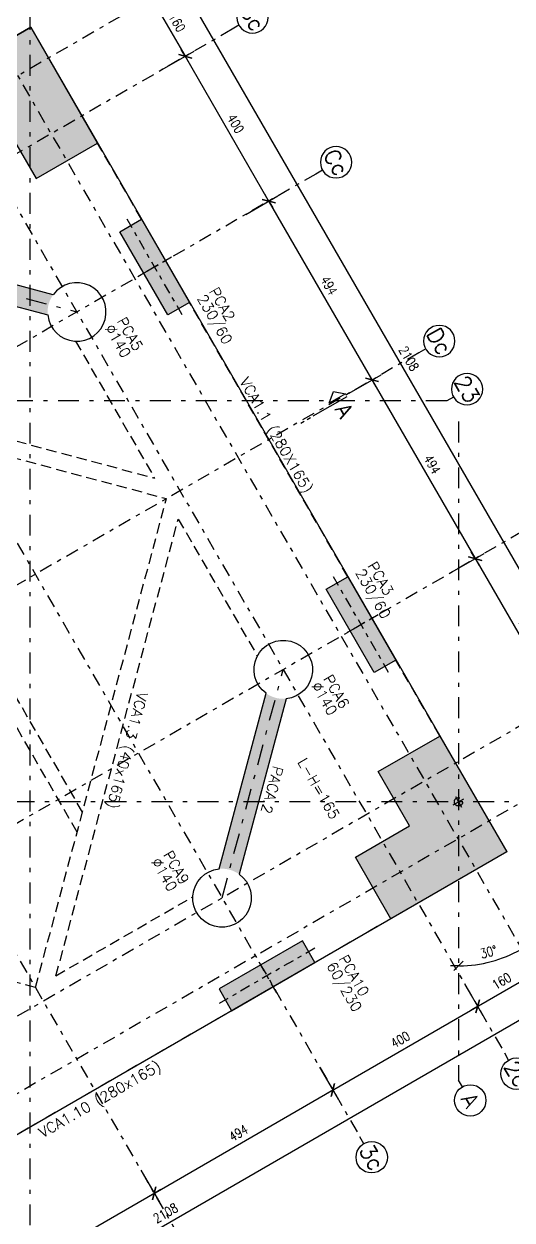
# Model space of a CAD drawing. Header units: metres. Extents: x 661733 to 661987, y 8168511 to 8168781.
# Drawn here: x 661908.09 to 661919.77, y 8168664.07 to 8168692.68 of the extents above; entities that cross this region are included whole.
import ezdxf
from ezdxf.enums import TextEntityAlignment as Align

# ---------------------------------------------------------------- set-up
doc = ezdxf.new("R2010")
doc.units = ezdxf.units.M
doc.header["$MEASUREMENT"] = 0
doc.linetypes.add('SPX-CAMPANARIO$0$DASHDOT2', pattern=[0.5, 0.25, -0.125, 0, -0.125])
doc.linetypes.add('SPX-CAMPANARIO$0$HIDDEN2', pattern=[0.1875, 0.125, -0.0625])
doc.layers.get('0').update_dxf_attribs({"linetype": 'CONTINUOUS'})
doc.layers.get('Defpoints').update_dxf_attribs({"linetype": 'CONTINUOUS'})
for name, color, linetype in [('SPX-CAMPANARIO$0$SP 00 Me1', 9, 'SPX-CAMPANARIO$0$DASHDOT2'), ('SPX-CAMPANARIO$0$SP0Me1', 9, 'SPX-CAMPANARIO$0$DASHDOT2'), ('SPX-CAMPANARIO$0$SP1CRT1', 3, 'CONTINUOUS'), ('SPX-CAMPANARIO$0$SP1INV1', 5, 'SPX-CAMPANARIO$0$HIDDEN2'), ('SPX-CAMPANARIO$0$SP1VST1', 2, 'CONTINUOUS'), ('SPX-CAMPANARIO$0$SP3HT2', 254, 'CONTINUOUS'), ('SPX-CAMPANARIO$0$SP4DIM1', 5, 'CONTINUOUS'), ('SPX-CAMPANARIO$0$SP4TXT 2', 2, 'CONTINUOUS'), ('SPX-CAMPANARIO$0$SP4TXT4', 4, 'CONTINUOUS')]:
    doc.layers.add(name, color=color, linetype=linetype)
doc.styles.add('SPX-CAMPANARIO$0$SP_T-Geral', font='romans.shx')
doc.styles.add('SPX-CAMPANARIO$0$SP_TD_w.8', font='romans.shx', dxfattribs={"width": 0.8})
doc.dimstyles.new('SPX-CAMPANARIO$0$SP_D125cm_18', dxfattribs={"dimtxt": 0.225, "dimasz": 0.025, "dimexe": 0.25, "dimexo": 0.125, "dimgap": 0.125, "dimtad": 1, "dimdec": 1, "dimlfac": 100, "dimdsep": 46, "dimtxsty": 'SPX-CAMPANARIO$0$SP_TD_w.8', "dimblk": 'SPX-CAMPANARIO$0$TIC', "dimcen": 0.0125, "dimdle": 0.125, "dimclrt": 2, "dimadec": 3, "dimazin": 2, "dimtfac": 1, "dimtdec": 1, "dimtmove": 0, "dimatfit": 3, "dimfxl": 0.2, "dimtolj": 1, "dimtzin": 0, "dimarcsym": 0})

# ---------------------------------------------------------------- blocks, each defined once
blk = doc.blocks.new('SPX-CAMPANARIO$0$SP_P_L')
at = {"layer": 'SPX-CAMPANARIO$0$SP3HT2', "ltscale": 10}
h = blk.add_hatch(color=256, dxfattribs=at)
h.dxf.hatch_style = 1
h.paths.add_polyline_path([(-2.349999999976717, 0.8500000089406967), (0.8499999999767169, 0.8500000089406967), (0.8499999999767169, -2.349999991245568), (-0.8499999999767169, -2.349999991245568), (-0.8499999999767169, -0.8499999912455678), (-2.349999999976717, -0.8499999921768904)])
at = {"layer": 'SPX-CAMPANARIO$0$SP1CRT1', "ltscale": 10}
blk.add_lwpolyline([(-2.349999999976717, 0.8500000089406967), (0.8499999999767169, 0.8500000089406967), (0.8499999999767169, -2.349999991245568), (-0.8499999999767169, -2.349999991245568), (-0.8499999999767169, -0.8499999912455678), (-2.349999999976717, -0.8499999921768904), (-2.349999999976717, 0.8500000089406967)], dxfattribs=at)
blk = doc.blocks.new('SPX-CAMPANARIO$0$SP_P_60_230')
at = {"layer": 'SPX-CAMPANARIO$0$SP3HT2', "linetype": 'Continuous'}
h = blk.add_hatch(color=256, dxfattribs=at)
h.dxf.hatch_style = 1
h.paths.add_polyline_path([(-0.3000000007450581, -1.230000001378357), (0.2999999998137355, -1.230000001378357), (0.300000000745058, 1.069999998621642), (-0.2999999998137355, 1.069999998621642)])
at = {"layer": 'SPX-CAMPANARIO$0$SP0Me1'}
for p, q in [((-5.551115123125783e-17, 1.239999995753169), (9.313225746154785e-10, -1.399999999441206)), ((0.4699999978765845, -0.0800000013783575), (-0.469999996945262, -0.0800000013783575))]:
    blk.add_line(p, q, dxfattribs=at)
at = {"layer": 'SPX-CAMPANARIO$0$SP1CRT1', "ltscale": 10}
blk.add_lwpolyline([(-0.3000000007450581, -1.230000001378357), (0.2999999998137355, -1.230000001378357), (0.300000000745058, 1.069999998621642), (-0.2999999998137355, 1.069999998621642)], close=True, dxfattribs=at)
blk = doc.blocks.new('*U61')
at = {"layer": 'SPX-CAMPANARIO$0$SP 00 Me1', "color": 0, "linetype": 'Continuous'}
blk.add_line((8.374916364184052e-15, -0.1500000000000909), (0, 0), dxfattribs=at)
blk.add_circle((2.512474909253946e-14, -0.4500000000000455), 0.3, dxfattribs=at)
at = {"layer": 'SPX-CAMPANARIO$0$SP 00 Me1', "color": 0, "linetype": 'Continuous', "style": 'SPX-CAMPANARIO$0$SP_T-Geral'}
blk.add_attdef('EIXO?', text='', height=0.3, dxfattribs=at).set_placement((2.512474909253692e-14, -0.45), align=Align.MIDDLE_CENTER)
blk = doc.blocks.new('SPX-CAMPANARIO$0$TIC')
at = {"color": 2, "linetype": 'Continuous'}
blk.add_line((4.59619407771256, 4.596194077712564), (-4.596194077712553, -4.596194077712553), dxfattribs=at)
at = {"color": 5}
blk.add_line((-1, 0), (7.5, 0), dxfattribs=at)
blk = doc.blocks.new('*D77')
at = {"layer": 'Defpoints', "color": 0, "linetype": 'Continuous', "transparency": 16777216}
for p in [(-8.939339828677475, 14.24376711369759), (-10.53933983296156, 13.48399030708721), (-8.939339828677475, 13.48399030615589)]:
    blk.add_point(p, dxfattribs=at)
at = {"layer": 'SPX-CAMPANARIO$0$SP4DIM1', "color": 0, "linetype": 'Continuous', "lineweight": -2, "transparency": 16777216}
for p, q in [((-10.53933983296156, 13.60899030708721), (-10.53933983296156, 14.49376711369759)), ((-8.939339828677475, 13.60899030615589), (-8.939339828677475, 14.49376711369759)), ((-10.51433983296156, 14.24376711369759), (-8.964339828677476, 14.24376711369759))]:
    blk.add_line(p, q, dxfattribs=at)
at = {"layer": 'SPX-CAMPANARIO$0$SP4DIM1', "color": 0, "linetype": 'Continuous', "lineweight": -2, "transparency": 16777216, "xscale": 0.025, "yscale": 0.025, "zscale": 0.025, "rotation": 180}
blk.add_blockref('SPX-CAMPANARIO$0$TIC', (-10.53933983296156, 14.24376711369759), dxfattribs=at)
at = {"layer": 'SPX-CAMPANARIO$0$SP4DIM1', "color": 0, "linetype": 'Continuous', "lineweight": -2, "transparency": 16777216, "xscale": 0.025, "yscale": 0.025, "zscale": 0.025}
blk.add_blockref('SPX-CAMPANARIO$0$TIC', (-8.939339828677475, 14.24376711369759), dxfattribs=at)
at = {"layer": 'SPX-CAMPANARIO$0$SP4DIM1', "color": 2, "linetype": 'Continuous', "transparency": 16777216, "insert": (-9.739339830819517, 14.48126711369759), "char_height": 0.225, "attachment_point": 5, "style": 'SPX-CAMPANARIO$0$SP_TD_w.8'}
blk.add_mtext('\\A1;160', dxfattribs=at)
blk = doc.blocks.new('*D78')
at = {"layer": 'Defpoints', "color": 0, "linetype": 'Continuous', "transparency": 16777216}
for p in [(10.53933982830495, 15.02651978017764), (-10.53933983296156, 14.26674297356726), (10.53933982830495, 14.26674296129786)]:
    blk.add_point(p, dxfattribs=at)
at = {"layer": 'SPX-CAMPANARIO$0$SP4DIM1', "color": 0, "linetype": 'Continuous', "lineweight": -2, "transparency": 16777216}
for p, q in [((-10.53933983296156, 14.39174297356726), (-10.53933983296156, 15.27651978017764)), ((10.53933982830495, 14.39174296129786), (10.53933982830495, 15.27651978017764)), ((-10.51433983296156, 15.02651978017764), (10.51433982830495, 15.02651978017764))]:
    blk.add_line(p, q, dxfattribs=at)
at = {"layer": 'SPX-CAMPANARIO$0$SP4DIM1', "color": 0, "linetype": 'Continuous', "lineweight": -2, "transparency": 16777216, "xscale": 0.025, "yscale": 0.025, "zscale": 0.025, "rotation": 180}
blk.add_blockref('SPX-CAMPANARIO$0$TIC', (-10.53933983296156, 15.02651978017764), dxfattribs=at)
at = {"layer": 'SPX-CAMPANARIO$0$SP4DIM1', "color": 0, "linetype": 'Continuous', "lineweight": -2, "transparency": 16777216, "xscale": 0.025, "yscale": 0.025, "zscale": 0.025}
blk.add_blockref('SPX-CAMPANARIO$0$TIC', (10.53933982830495, 15.02651978017764), dxfattribs=at)
at = {"layer": 'SPX-CAMPANARIO$0$SP4DIM1', "color": 2, "linetype": 'Continuous', "transparency": 16777216, "insert": (-2.328305533817596e-09, 15.26401978017764), "char_height": 0.225, "attachment_point": 5, "style": 'SPX-CAMPANARIO$0$SP_TD_w.8'}
blk.add_mtext('\\A1;2108', dxfattribs=at)
blk = doc.blocks.new('*D79')
at = {"layer": 'Defpoints', "color": 0, "linetype": 'Continuous', "transparency": 16777216}
for p in [(-8.939339828677475, 14.24376711369759), (-8.939339828677475, 13.48399030615589), (-4.939339831471443, 13.48399030848419)]:
    blk.add_point(p, dxfattribs=at)
at = {"layer": 'SPX-CAMPANARIO$0$SP4DIM1', "color": 0, "linetype": 'Continuous', "lineweight": -2, "transparency": 16777216}
for p, q in [((-8.939339828677475, 13.60899030615589), (-8.939339828677475, 14.49376711369759)), ((-4.939339831471443, 13.60899030848419), (-4.939339831471443, 14.49376711369759)), ((-4.964339831471444, 14.24376711369759), (-8.914339828677475, 14.24376711369759))]:
    blk.add_line(p, q, dxfattribs=at)
at = {"layer": 'SPX-CAMPANARIO$0$SP4DIM1', "color": 0, "linetype": 'Continuous', "lineweight": -2, "transparency": 16777216, "xscale": 0.025, "yscale": 0.025, "zscale": 0.025, "rotation": 180}
blk.add_blockref('SPX-CAMPANARIO$0$TIC', (-8.939339828677475, 14.24376711369759), dxfattribs=at)
at = {"layer": 'SPX-CAMPANARIO$0$SP4DIM1', "color": 0, "linetype": 'Continuous', "lineweight": -2, "transparency": 16777216, "xscale": 0.025, "yscale": 0.025, "zscale": 0.025}
blk.add_blockref('SPX-CAMPANARIO$0$TIC', (-4.939339831471443, 14.24376711369759), dxfattribs=at)
at = {"layer": 'SPX-CAMPANARIO$0$SP4DIM1', "color": 2, "linetype": 'Continuous', "transparency": 16777216, "insert": (-6.939339830074459, 14.48126711369759), "char_height": 0.225, "attachment_point": 5, "style": 'SPX-CAMPANARIO$0$SP_TD_w.8'}
blk.add_mtext('\\A1;400', dxfattribs=at)
blk = doc.blocks.new('*D80')
at = {"layer": 'Defpoints', "color": 0, "linetype": 'Continuous', "transparency": 16777216}
for p in [(-1.924236953822741e-09, 14.24376711369759), (-4.939339831471443, 13.48399030848419), (-1.924237000345653e-09, 13.48399030560912)]:
    blk.add_point(p, dxfattribs=at)
at = {"layer": 'SPX-CAMPANARIO$0$SP4DIM1', "color": 0, "linetype": 'Continuous', "lineweight": -2, "transparency": 16777216}
for p, q in [((-4.939339831471443, 13.60899030848419), (-4.939339831471443, 14.49376711369759)), ((-1.92423699269161e-09, 13.60899030560912), (-1.924236938514656e-09, 14.49376711369759)), ((-4.914339831471443, 14.24376711369759), (-0.02500000192423696, 14.24376711369759))]:
    blk.add_line(p, q, dxfattribs=at)
at = {"layer": 'SPX-CAMPANARIO$0$SP4DIM1', "color": 0, "linetype": 'Continuous', "lineweight": -2, "transparency": 16777216, "xscale": 0.025, "yscale": 0.025, "zscale": 0.025, "rotation": 180}
blk.add_blockref('SPX-CAMPANARIO$0$TIC', (-4.939339831471443, 14.24376711369759), dxfattribs=at)
at = {"layer": 'SPX-CAMPANARIO$0$SP4DIM1', "color": 0, "linetype": 'Continuous', "lineweight": -2, "transparency": 16777216, "xscale": 0.025, "yscale": 0.025, "zscale": 0.025}
blk.add_blockref('SPX-CAMPANARIO$0$TIC', (-1.924236953822741e-09, 14.24376711369759), dxfattribs=at)
at = {"layer": 'SPX-CAMPANARIO$0$SP4DIM1', "color": 2, "linetype": 'Continuous', "transparency": 16777216, "insert": (-2.46966991669784, 14.48126711369759), "char_height": 0.225, "attachment_point": 5, "style": 'SPX-CAMPANARIO$0$SP_TD_w.8'}
blk.add_mtext('\\A1;494', dxfattribs=at)
blk = doc.blocks.new('*D81')
at = {"layer": 'Defpoints', "color": 0, "linetype": 'Continuous', "transparency": 16777216}
for p in [(4.939339827807744, 14.2437671122195), (-1.924236769923482e-09, 13.48399030560912), (4.939339827807744, 13.48399030273405)]:
    blk.add_point(p, dxfattribs=at)
at = {"layer": 'SPX-CAMPANARIO$0$SP4DIM1', "color": 0, "linetype": 'Continuous', "lineweight": -2, "transparency": 16777216}
for p, q in [((-1.92423676226944e-09, 13.60899030560912), (-1.924236708092485e-09, 14.4937671122195)), ((4.939339827807744, 13.60899030273405), (4.939339827807744, 14.4937671122195)), ((0.02499999807576328, 14.2437671122195), (4.914339827807744, 14.2437671122195))]:
    blk.add_line(p, q, dxfattribs=at)
at = {"layer": 'SPX-CAMPANARIO$0$SP4DIM1', "color": 0, "linetype": 'Continuous', "lineweight": -2, "transparency": 16777216, "xscale": 0.025, "yscale": 0.025, "zscale": 0.025, "rotation": 180}
blk.add_blockref('SPX-CAMPANARIO$0$TIC', (-1.92423672340057e-09, 14.2437671122195), dxfattribs=at)
at = {"layer": 'SPX-CAMPANARIO$0$SP4DIM1', "color": 0, "linetype": 'Continuous', "lineweight": -2, "transparency": 16777216, "xscale": 0.025, "yscale": 0.025, "zscale": 0.025}
blk.add_blockref('SPX-CAMPANARIO$0$TIC', (4.939339827807744, 14.2437671122195), dxfattribs=at)
at = {"layer": 'SPX-CAMPANARIO$0$SP4DIM1', "color": 2, "linetype": 'Continuous', "transparency": 16777216, "insert": (2.469669912941754, 14.4812671122195), "char_height": 0.225, "attachment_point": 5, "style": 'SPX-CAMPANARIO$0$SP_TD_w.8'}
blk.add_mtext('\\A1;494', dxfattribs=at)
blk = doc.blocks.new('*D82')
at = {"layer": 'Defpoints', "color": 0, "linetype": 'Continuous', "transparency": 16777216}
for p in [(8.93933982681483, 14.24376711369759), (4.939339827807744, 13.48399030708721), (8.93933982681483, 13.4839903047589)]:
    blk.add_point(p, dxfattribs=at)
at = {"layer": 'SPX-CAMPANARIO$0$SP4DIM1', "color": 0, "linetype": 'Continuous', "lineweight": -2, "transparency": 16777216}
for p, q in [((4.939339827807744, 13.60899030708721), (4.939339827807744, 14.49376711369759)), ((8.93933982681483, 13.6089903047589), (8.93933982681483, 14.49376711369759)), ((4.964339827807745, 14.24376711369759), (8.91433982681483, 14.24376711369759))]:
    blk.add_line(p, q, dxfattribs=at)
at = {"layer": 'SPX-CAMPANARIO$0$SP4DIM1', "color": 0, "linetype": 'Continuous', "lineweight": -2, "transparency": 16777216, "xscale": 0.025, "yscale": 0.025, "zscale": 0.025, "rotation": 180}
blk.add_blockref('SPX-CAMPANARIO$0$TIC', (4.939339827807744, 14.24376711369759), dxfattribs=at)
at = {"layer": 'SPX-CAMPANARIO$0$SP4DIM1', "color": 0, "linetype": 'Continuous', "lineweight": -2, "transparency": 16777216, "xscale": 0.025, "yscale": 0.025, "zscale": 0.025}
blk.add_blockref('SPX-CAMPANARIO$0$TIC', (8.93933982681483, 14.24376711369759), dxfattribs=at)
at = {"layer": 'SPX-CAMPANARIO$0$SP4DIM1', "color": 2, "linetype": 'Continuous', "transparency": 16777216, "insert": (6.939339827311287, 14.48126711369759), "char_height": 0.225, "attachment_point": 5, "style": 'SPX-CAMPANARIO$0$SP_TD_w.8'}
blk.add_mtext('\\A1;400', dxfattribs=at)
blk = doc.blocks.new('*D86')
at = {"layer": 'Defpoints', "color": 0, "linetype": 'Continuous', "transparency": 16777216}
for p in [(13.48399030274024, -8.14971199663246e-09), (14.24376711082874, -8.14971187445103e-09), (13.48399030228395, -4.939339837696919)]:
    blk.add_point(p, dxfattribs=at)
at = {"layer": 'SPX-CAMPANARIO$0$SP4DIM1', "color": 0, "linetype": 'Continuous', "lineweight": -2, "transparency": 16777216}
for p, q in [((13.60899030274024, -8.149711976530927e-09), (14.49376711082874, -8.149711834247963e-09)), ((14.24376711082875, -4.914339837696918), (14.24376711082874, -0.02500000814971188)), ((13.60899030228395, -4.939339837696919), (14.49376711082875, -4.939339837696918))]:
    blk.add_line(p, q, dxfattribs=at)
at = {"layer": 'SPX-CAMPANARIO$0$SP4DIM1', "color": 0, "linetype": 'Continuous', "lineweight": -2, "transparency": 16777216, "xscale": 0.025, "yscale": 0.025, "zscale": 0.025}
for p, rotation in [((14.24376711082874, -8.14971187445103e-09), 90), ((14.24376711082875, -4.939339837696918), 270)]:
    blk.add_blockref('SPX-CAMPANARIO$0$TIC', p, dxfattribs=dict(at, rotation=rotation))
at = {"layer": 'SPX-CAMPANARIO$0$SP4DIM1', "color": 2, "linetype": 'Continuous', "transparency": 16777216, "insert": (14.00626711082874, -2.469669922923319), "char_height": 0.225, "attachment_point": 5, "rotation": 90, "style": 'SPX-CAMPANARIO$0$SP_TD_w.8'}
blk.add_mtext('\\A1;494', dxfattribs=at)
blk = doc.blocks.new('*D87')
at = {"layer": 'Defpoints', "color": 0, "linetype": 'Continuous', "transparency": 16777216}
for p in [(13.48399030319654, 4.93933982158227), (14.24376711268202, 4.939339821582271), (13.48399030274024, -8.14971176621029e-09)]:
    blk.add_point(p, dxfattribs=at)
at = {"layer": 'SPX-CAMPANARIO$0$SP4DIM1', "color": 0, "linetype": 'Continuous', "lineweight": -2, "transparency": 16777216}
for p, q in [((13.60899030319654, 4.93933982158227), (14.49376711268202, 4.939339821582271)), ((14.24376711268202, 0.02499999185028837), (14.24376711268202, 4.914339821582271)), ((13.60899030274024, -8.149711746108757e-09), (14.49376711268202, -8.149711603825794e-09))]:
    blk.add_line(p, q, dxfattribs=at)
at = {"layer": 'SPX-CAMPANARIO$0$SP4DIM1', "color": 0, "linetype": 'Continuous', "lineweight": -2, "transparency": 16777216, "xscale": 0.025, "yscale": 0.025, "zscale": 0.025}
for p, rotation in [((14.24376711268202, 4.939339821582271), 90), ((14.24376711268202, -8.149711644028861e-09), 270)]:
    blk.add_blockref('SPX-CAMPANARIO$0$TIC', p, dxfattribs=dict(at, rotation=rotation))
at = {"layer": 'SPX-CAMPANARIO$0$SP4DIM1', "color": 2, "linetype": 'Continuous', "transparency": 16777216, "insert": (14.00626711268202, 2.469669906716275), "char_height": 0.225, "attachment_point": 5, "rotation": 90, "style": 'SPX-CAMPANARIO$0$SP_TD_w.8'}
blk.add_mtext('\\A1;494', dxfattribs=at)
blk = doc.blocks.new('*D88')
at = {"layer": 'Defpoints', "color": 0, "linetype": 'Continuous', "transparency": 16777216}
for p in [(13.48399030791922, 8.939339820589357), (14.24376711685793, 8.939339820589357), (13.4839903075497, 4.93933982158227)]:
    blk.add_point(p, dxfattribs=at)
at = {"layer": 'SPX-CAMPANARIO$0$SP4DIM1', "color": 0, "linetype": 'Continuous', "lineweight": -2, "transparency": 16777216}
for p, q in [((13.60899030791922, 8.939339820589357), (14.49376711685793, 8.939339820589357)), ((14.24376711685793, 4.964339821582271), (14.24376711685793, 8.914339820589356)), ((13.6089903075497, 4.93933982158227), (14.49376711685793, 4.939339821582271))]:
    blk.add_line(p, q, dxfattribs=at)
at = {"layer": 'SPX-CAMPANARIO$0$SP4DIM1', "color": 0, "linetype": 'Continuous', "lineweight": -2, "transparency": 16777216, "xscale": 0.025, "yscale": 0.025, "zscale": 0.025}
for p, rotation in [((14.24376711685793, 8.939339820589357), 90), ((14.24376711685793, 4.939339821582271), 270)]:
    blk.add_blockref('SPX-CAMPANARIO$0$TIC', p, dxfattribs=dict(at, rotation=rotation))
at = {"layer": 'SPX-CAMPANARIO$0$SP4DIM1', "color": 2, "linetype": 'Continuous', "transparency": 16777216, "insert": (14.00626711685793, 6.939339821085809), "char_height": 0.225, "attachment_point": 5, "rotation": 90, "style": 'SPX-CAMPANARIO$0$SP_TD_w.8'}
blk.add_mtext('\\A1;400', dxfattribs=at)
blk = doc.blocks.new('*D89')
at = {"layer": 'Defpoints', "color": 0, "linetype": 'Continuous', "transparency": 16777216}
for p in [(13.48399030984539, 10.53933982207947), (14.24376711793706, 10.53933982207947), (13.48399031024753, 8.939339820589357)]:
    blk.add_point(p, dxfattribs=at)
at = {"layer": 'SPX-CAMPANARIO$0$SP4DIM1', "color": 0, "linetype": 'Continuous', "lineweight": -2, "transparency": 16777216}
for p, q in [((13.60899030984539, 10.53933982207947), (14.49376711793706, 10.53933982207947)), ((14.24376711793706, 8.964339820589357), (14.24376711793706, 10.51433982207947)), ((13.60899031024753, 8.939339820589357), (14.49376711793706, 8.939339820589357))]:
    blk.add_line(p, q, dxfattribs=at)
at = {"layer": 'SPX-CAMPANARIO$0$SP4DIM1', "color": 0, "linetype": 'Continuous', "lineweight": -2, "transparency": 16777216, "xscale": 0.025, "yscale": 0.025, "zscale": 0.025}
for p, rotation in [((14.24376711793706, 10.53933982207947), 90), ((14.24376711793706, 8.939339820589357), 270)]:
    blk.add_blockref('SPX-CAMPANARIO$0$TIC', p, dxfattribs=dict(at, rotation=rotation))
at = {"layer": 'SPX-CAMPANARIO$0$SP4DIM1', "color": 2, "linetype": 'Continuous', "transparency": 16777216, "insert": (14.00626711793706, 9.73933982133441), "char_height": 0.225, "attachment_point": 5, "rotation": 90, "style": 'SPX-CAMPANARIO$0$SP_TD_w.8'}
blk.add_mtext('\\A1;160', dxfattribs=at)
blk = doc.blocks.new('*D90')
at = {"layer": 'Defpoints', "color": 0, "linetype": 'Continuous', "transparency": 16777216}
for p in [(14.2667429655373, 10.53933982155154), (15.02651978441712, 10.53933982155154), (14.26674296359006, -10.53933983971497)]:
    blk.add_point(p, dxfattribs=at)
at = {"layer": 'SPX-CAMPANARIO$0$SP4DIM1', "color": 0, "linetype": 'Continuous', "lineweight": -2, "transparency": 16777216}
for p, q in [((14.3917429655373, 10.53933982155154), (15.27651978441712, 10.53933982155154)), ((15.02651978441712, -10.51433983971497), (15.02651978441712, 10.51433982155154)), ((14.39174296359006, -10.53933983971497), (15.27651978441712, -10.53933983971497))]:
    blk.add_line(p, q, dxfattribs=at)
at = {"layer": 'SPX-CAMPANARIO$0$SP4DIM1', "color": 0, "linetype": 'Continuous', "lineweight": -2, "transparency": 16777216, "xscale": 0.025, "yscale": 0.025, "zscale": 0.025}
for p, rotation in [((15.02651978441712, 10.53933982155154), 90), ((15.02651978441712, -10.53933983971497), 270)]:
    blk.add_blockref('SPX-CAMPANARIO$0$TIC', p, dxfattribs=dict(at, rotation=rotation))
at = {"layer": 'SPX-CAMPANARIO$0$SP4DIM1', "color": 2, "linetype": 'Continuous', "transparency": 16777216, "insert": (14.78901978441712, -9.081716714834616e-09), "char_height": 0.225, "attachment_point": 5, "rotation": 90, "style": 'SPX-CAMPANARIO$0$SP_TD_w.8'}
blk.add_mtext('\\A1;2108', dxfattribs=at)
blk = doc.blocks.new('*D92')
at = {"layer": 'Defpoints', "color": 0, "linetype": 'Continuous', "transparency": 16777216}
for p in [(1.895115945769265, 15.53933982830494), (-14.63931542541832, 10.53933983085618), (15.53933983109891, 10.53933982271701), (13.39672653883932, 9.505170608980052), (15.53933983016759, 7.661843483356268)]:
    blk.add_point(p, dxfattribs=at)
at = {"layer": 'SPX-CAMPANARIO$0$SP4DIM1', "color": 0, "linetype": 'Continuous', "lineweight": -2, "transparency": 16777216}
blk.add_arc((10.55536997732336, 10.53933982406118), 3.023708497043206, 330.473722401157, 359.5262775443127, dxfattribs=at)
at = {"layer": 'SPX-CAMPANARIO$0$SP4DIM1', "color": 0, "linetype": 'Continuous', "lineweight": -2, "transparency": 16777216, "xscale": 0.025, "yscale": 0.025, "zscale": 0.025}
for p, rotation in [((13.57907847436657, 10.53933982324569), 89.76313876443008), ((13.17397834837051, 9.027485573753598), 240.2368611810396)]:
    blk.add_blockref('SPX-CAMPANARIO$0$TIC', p, dxfattribs=dict(at, rotation=rotation))
at = {"layer": 'SPX-CAMPANARIO$0$SP4DIM1', "color": 2, "linetype": 'Continuous', "transparency": 16777216, "insert": (13.24664072170028, 9.81821600011925), "char_height": 0.225, "attachment_point": 5, "rotation": 74.99999997273477, "style": 'SPX-CAMPANARIO$0$SP_TD_w.8'}
blk.add_mtext('\\A1;30°', dxfattribs=at)
blk = doc.blocks.new('*D57')
at = {"layer": 'Defpoints', "color": 0, "linetype": 'Continuous', "transparency": 16777216}
for p in [(-3.937713556922972, -1.49011609786204e-08), (-3.177936743944883, -1.490116119384766e-08), (-3.177936690859497, -2.725000018253922)]:
    blk.add_point(p, dxfattribs=at)
at = {"layer": 'SPX-CAMPANARIO$0$SP4DIM1', "color": 0, "linetype": 'Continuous', "lineweight": -2, "transparency": 16777216}
for p, q in [((-3.302936743944883, -1.490116115843804e-08), (-4.187713556922972, -1.490116090780117e-08)), ((-3.937713556922973, -2.700000018253923), (-3.937713556922972, -0.02500001490116098)), ((-3.302936690859497, -2.725000018253922), (-4.187713556922973, -2.725000018253922))]:
    blk.add_line(p, q, dxfattribs=at)
at = {"layer": 'SPX-CAMPANARIO$0$SP4DIM1', "color": 0, "linetype": 'Continuous', "lineweight": -2, "transparency": 16777216, "xscale": 0.025, "yscale": 0.025, "zscale": 0.025}
for p, rotation in [((-3.937713556922972, -1.49011609786204e-08), 90), ((-3.937713556922973, -2.725000018253922), 270)]:
    blk.add_blockref('SPX-CAMPANARIO$0$TIC', p, dxfattribs=dict(at, rotation=rotation))
at = {"layer": 'SPX-CAMPANARIO$0$SP4DIM1', "color": 2, "linetype": 'Continuous', "transparency": 16777216, "insert": (-4.175213556922972, -1.362500016577542), "char_height": 0.225, "attachment_point": 5, "rotation": 90, "style": 'SPX-CAMPANARIO$0$SP_TD_w.8'}
blk.add_mtext('\\A1;273', dxfattribs=at)
blk = doc.blocks.new('*D58')
at = {"layer": 'Defpoints', "color": 0, "linetype": 'Continuous', "transparency": 16777216}
for p in [(-3.17793670669198, 2.724999990314245), (-3.937713556922972, -1.396983840400492e-08), (-3.177936743013561, -1.396983861923218e-08)]:
    blk.add_point(p, dxfattribs=at)
at = {"layer": 'SPX-CAMPANARIO$0$SP4DIM1', "color": 0, "linetype": 'Continuous', "lineweight": -2, "transparency": 16777216}
for p, q in [((-3.30293670669198, 2.724999990314245), (-4.187713556922971, 2.724999990314245)), ((-3.937713556922972, 2.699999990314245), (-3.937713556922972, 0.0249999860301616)), ((-3.302936743013561, -1.396983858382256e-08), (-4.187713556922972, -1.396983833318569e-08))]:
    blk.add_line(p, q, dxfattribs=at)
at = {"layer": 'SPX-CAMPANARIO$0$SP4DIM1', "color": 0, "linetype": 'Continuous', "lineweight": -2, "transparency": 16777216, "xscale": 0.025, "yscale": 0.025, "zscale": 0.025}
for p, rotation in [((-3.937713556922972, 2.724999990314245), 90), ((-3.937713556922972, -1.396983840400492e-08), 270)]:
    blk.add_blockref('SPX-CAMPANARIO$0$TIC', p, dxfattribs=dict(at, rotation=rotation))
at = {"layer": 'SPX-CAMPANARIO$0$SP4DIM1', "color": 2, "linetype": 'Continuous', "transparency": 16777216, "insert": (-4.175213556922972, 1.362499988172203), "char_height": 0.225, "attachment_point": 5, "rotation": 90, "style": 'SPX-CAMPANARIO$0$SP_TD_w.8'}
blk.add_mtext('\\A1;273', dxfattribs=at)
blk = doc.blocks.new('SPX-CAMPANARIO$0$SP_IND_CORTE2')
for p, q in [((-0.2700000000004366, 0), (-1.020000000000437, 0)), ((-0.1350000000002183, 0), (-0.2099999999991269, 0)), ((0, 0), (-0.0750000000007276, 0))]:
    blk.add_line(p, q)
blk.add_lwpolyline([(-1.020000000000437, 0.06000000000000227), (-0.6599999999998545, 0.06000000000000227), (-0.8400000000001455, 0.210000000000008)], close=True)
at = {"style": 'SPX-CAMPANARIO$0$SP_T-Geral'}
blk.add_attdef('1', text='', height=0.3, dxfattribs=at).set_placement((-0.8400000000001455, -0.1999999999999886), align=Align.MIDDLE_CENTER)
blk = doc.blocks.new('SPX-CAMPANARIO$0$PILAR')
at = {"layer": 'SPX-CAMPANARIO$0$SP3HT2', "linetype": 'Continuous'}
h = blk.add_hatch(color=256, dxfattribs=at)
h.dxf.hatch_style = 1
edge = h.paths.add_edge_path()
edge.add_arc((-6743374.729457063, 4657573.214793112), 0.6999999999827026, -3.81666561775622e-14, 360)
at = {"layer": 'SPX-CAMPANARIO$0$SP3HT2'}
h = blk.add_hatch(color=256, dxfattribs=at)
h.dxf.hatch_style = 1
h.paths.add_polyline_path([(-6743375.224431809, 4657572.719818367, -0.09155635193486063), (-6743375.368564808, 4657572.929238758), (-6743378.443902706, 4657569.853900857, -0.09155635130964639), (-6743378.234482314, 4657569.709767859)])
h.paths.add_polyline_path([(-6743375.015011419, 4657572.575685368, -0.09155635213007644), (-6743375.22443181, 4657572.719818367), (-6743378.234482314, 4657569.709767859, -0.09155635238398802), (-6743378.090349317, 4657569.500347466)])
at = {"layer": 'SPX-CAMPANARIO$0$SP3HT2', "linetype": 'Continuous'}
h = blk.add_hatch(color=256, dxfattribs=at)
h.dxf.hatch_style = 1
edge = h.paths.add_edge_path()
edge.add_arc((-6743378.729457062, 4657569.214793111), 0.6999999999827026, -3.81666561775622e-14, 360)
at = {"layer": 'SPX-CAMPANARIO$0$SP 00 Me1', "ltscale": 2}
blk.add_line((-6743378.729457062, 4657569.214793111), (-6743374.729457063, 4657573.214793112), dxfattribs=at)
at = {"layer": 'SPX-CAMPANARIO$0$SP1CRT1'}
for p, q in [((-6743375.368564808, 4657572.929238758), (-6743378.443902706, 4657569.853900856)), ((-6743378.090349315, 4657569.500347466), (-6743375.015011418, 4657572.575685366))]:
    blk.add_line(p, q, dxfattribs=at)
at = {"layer": 'SPX-CAMPANARIO$0$SP1CRT1', "ltscale": 10}
for centre, start, end in [((-6743374.729457063, 4657573.214793112), 245.9248324788703, 204.0751675803867), ((-6743378.729457062, 4657569.214793111), 65.92483217262922, 24.07516739542888)]:
    blk.add_arc(centre, 0.6999999999827026, start, end, dxfattribs=at)
blk = doc.blocks.new('SPX-CAMPANARIO$0$SP_EIXOS_CAMP')
at = {"layer": 'SPX-CAMPANARIO$0$SP0Me1', "ltscale": 2}
for p, q in [((1.329643950142471, 15.53933982830494), (-14.63931542541832, -12.11970775347996)), ((12.40270331296169, 15.53933982830494), (-5.020952300990981, -14.63931541889906)), ((1.895115945769266, 15.53933982830494), (15.53933983016759, 7.661843483356268)), ((-14.63931542541832, 13.23869983571336), (15.53933983016759, -4.18495492732394)), ((9.625806368193071, 10.98942108435192), (9.925806368193072, 10.98942108435192)), ((9.775806368193072, 10.83942108435192), (9.775806368193072, 11.13942108435192))]:
    blk.add_line(p, q, dxfattribs=at)
at = {"layer": 'SPX-CAMPANARIO$0$SP0Me1', "ltscale": 1.25}
for p, q in [((-10.53933983296156, 15.53933982923627), (-10.53933983296156, -14.63931541889906)), ((-8.939339828677475, 15.53933982830495), (-8.939339829581828, -14.63931541889906)), ((-4.939339831471443, 15.53933982830495), (-4.939339831471443, -14.63931541889906)), ((-1.862645149230957e-09, 15.53933982923627), (-2.766997046325639e-09, -14.63931541889906)), ((4.939339827746153, 15.53933982830495), (4.939339828650505, -14.63931541889906)), ((8.93933982681483, 15.53933982830495), (8.93933982681483, -14.63931541889906)), ((10.53933982830495, 15.53933982923627), (10.53933982830495, -14.63931541889906)), ((-14.63931542541832, 10.53933983085618), (15.53933983109891, 10.53933982271701)), ((-14.63931542541832, 8.939339843335901), (15.53933983016759, 8.939339835196733)), ((-14.63931542541832, 4.939339844240252), (15.53933983109891, 4.939339835196733)), ((-14.63931542541832, 3.509524878347265e-09), (15.53933983016759, -3.725290298461914e-09))]:
    blk.add_line(p, q, dxfattribs=at)
at = {"layer": 'SPX-CAMPANARIO$0$SP0Me1', "ltscale": 2}
blk.add_circle((9.775806368193072, 10.98942108435191), 0.1, dxfattribs=at)
at = {"layer": 'SPX-CAMPANARIO$0$SP0Me1'}
ref = blk.add_blockref('*U61', (-8.939339839223399, 15.53933733046055), dxfattribs=dict(at, xscale=-1.25, yscale=1.25, zscale=1.25, rotation=180))
ref.add_attrib('EIXO?', 'Bc', dxfattribs={"layer": 'SPX-CAMPANARIO$0$SP 00 Me1', "color": 0, "linetype": 'Continuous', "height": 0.3750000000000001, "rotation": 3.201653208998473e-08, "style": 'SPX-CAMPANARIO$0$SP_T-Geral'}).set_placement((-8.93933983779149, 16.10183732952922), align=Align.MIDDLE_CENTER)
ref = blk.add_blockref('*U61', (-4.939339840154721, 15.53933733269572), dxfattribs=dict(at, xscale=-1.25, yscale=1.25, zscale=1.25, rotation=180))
ref.add_attrib('EIXO?', 'Cc', dxfattribs={"layer": 'SPX-CAMPANARIO$0$SP 00 Me1', "color": 0, "linetype": 'Continuous', "height": 0.3750000000000001, "rotation": 3.201653208998473e-08, "style": 'SPX-CAMPANARIO$0$SP_T-Geral'}).set_placement((-4.939339841051119, 16.1018373317644), align=Align.MIDDLE_CENTER)
ref = blk.add_blockref('*U61', (-1.054592273617995e-08, 15.53933733545579), dxfattribs=dict(at, xscale=-1.25, yscale=1.25, zscale=1.25, rotation=180))
ref.add_attrib('EIXO?', 'Dc', dxfattribs={"layer": 'SPX-CAMPANARIO$0$SP 00 Me1', "color": 0, "linetype": 'Continuous', "height": 0.3750000000000001, "rotation": 3.201653208998473e-08, "style": 'SPX-CAMPANARIO$0$SP_T-Geral'}).set_placement((-1.086024398189167e-08, 16.10183733568862), align=Align.MIDDLE_CENTER)
ref = blk.add_blockref('*U61', (1.329643950142471, 15.53933982830494), dxfattribs=dict(at, xscale=-1.25, yscale=1.25, zscale=1.25, rotation=180))
ref.add_attrib('EIXO?', '23', dxfattribs={"layer": 'SPX-CAMPANARIO$0$SP 00 Me1', "color": 0, "linetype": 'Continuous', "height": 0.3750000000000001, "rotation": 3.201653208998473e-08, "style": 'SPX-CAMPANARIO$0$SP_T-Geral'}).set_placement((1.32964394982815, 16.10183982853777), align=Align.MIDDLE_CENTER)
ref = blk.add_blockref('*U61', (15.53933733142912, 8.939339843578637), dxfattribs=dict(at, xscale=1.25, yscale=1.25, zscale=1.25, rotation=90))
ref.add_attrib('EIXO?', '2c', dxfattribs={"layer": 'SPX-CAMPANARIO$0$SP 00 Me1', "color": 0, "linetype": 'Continuous', "height": 0.3749999999999998, "rotation": 5.336085289072461e-08, "style": 'SPX-CAMPANARIO$0$SP_T-Geral'}).set_placement((16.10183733107988, 8.939339843578637), align=Align.MIDDLE_CENTER)
ref = blk.add_blockref('*U61', (15.53933733142913, 7.661843491738171), dxfattribs=dict(at, xscale=1.25, yscale=1.25, zscale=1.25, rotation=90))
ref.add_attrib('EIXO?', 'A', dxfattribs={"layer": 'SPX-CAMPANARIO$0$SP 00 Me1', "color": 0, "linetype": 'Continuous', "height": 0.3749999999999998, "rotation": 5.336085289072461e-08, "style": 'SPX-CAMPANARIO$0$SP_T-Geral'}).set_placement((16.10183733107988, 7.661843491738171), align=Align.MIDDLE_CENTER)
ref = blk.add_blockref('*U61', (15.53933733142912, 4.939339843578637), dxfattribs=dict(at, xscale=1.25, yscale=1.25, zscale=1.25, rotation=90))
ref.add_attrib('EIXO?', '3c', dxfattribs={"layer": 'SPX-CAMPANARIO$0$SP 00 Me1', "color": 0, "linetype": 'Continuous', "height": 0.3749999999999998, "rotation": 5.336085289072461e-08, "style": 'SPX-CAMPANARIO$0$SP_T-Geral'}).set_placement((16.10183733282611, 4.939339843578637), align=Align.MIDDLE_CENTER)
at = {"layer": 'SPX-CAMPANARIO$0$SP4DIM1', "linetype": 'Continuous'}
dim = blk.add_angular_dim_2l(base=(13.39672653883932, 9.505170608980052), line1=((1.895115945769266, 15.53933982830494), (15.53933983016759, 7.661843483356268)), line2=((-14.63931542541832, 10.53933983085618), (15.53933983109891, 10.53933982271701)), dimstyle='SPX-CAMPANARIO$0$SP_D125cm_18', dxfattribs=at)
dim.commit()
dim.dimension.update_dxf_attribs({"geometry": '*D92', "text_midpoint": (13.24664072170028, 9.818216000119248)})
for base, p1, p2, picture, middle in [((10.53933982830495, 15.02651978017764), (-10.53933983296156, 14.26674297356726), (10.53933982830495, 14.26674296129786), '*D78', (-2.328305533817596e-09, 15.26401978017764)), ((4.939339827807744, 14.2437671122195), (-1.924236769923482e-09, 13.48399030560912), (4.939339827807744, 13.48399030273405), '*D81', (2.469669912941754, 14.4812671122195))]:
    dim = blk.add_linear_dim(base=base, p1=p1, p2=p2, dimstyle='SPX-CAMPANARIO$0$SP_D125cm_18', override={"dimdec": 0}, dxfattribs=at)
    dim.commit()
    dim.dimension.update_dxf_attribs({"geometry": picture, "text_midpoint": middle})
for base, p1, p2, picture, middle in [((-8.939339828677475, 14.24376711369759), (-10.53933983296156, 13.48399030708721), (-8.939339828677475, 13.48399030615589), '*D77', (-9.739339830819517, 14.48126711369759)), ((8.93933982681483, 14.24376711369759), (4.939339827807744, 13.48399030708721), (8.93933982681483, 13.4839903047589), '*D82', (6.939339827311287, 14.48126711369759))]:
    dim = blk.add_linear_dim(base=base, p1=p1, p2=p2, dimstyle='SPX-CAMPANARIO$0$SP_D125cm_18', dxfattribs=at)
    dim.commit()
    dim.dimension.update_dxf_attribs({"geometry": picture, "text_midpoint": middle})
for base, p1, p2, angle, picture, middle in [((-8.939339828677475, 14.24376711369759), (-4.939339831471443, 13.48399030848419), (-8.939339828677475, 13.48399030615589), 180, '*D79', (-6.939339830074459, 14.48126711369759)), ((14.24376711793706, 10.53933982207947), (13.48399031024752, 8.939339820589353), (13.48399030984539, 10.53933982207947), 89.99999996135651, '*D89', (14.00626711793706, 9.73933982133441)), ((14.24376711685793, 8.939339820589357), (13.48399030754969, 4.939339821582268), (13.48399030791921, 8.939339820589353), 89.99999996135651, '*D88', (14.00626711685793, 6.939339821085809))]:
    dim = blk.add_linear_dim(base=base, p1=p1, p2=p2, angle=angle, dimstyle='SPX-CAMPANARIO$0$SP_D125cm_18', dxfattribs=at)
    dim.commit()
    dim.dimension.update_dxf_attribs({"geometry": picture, "text_midpoint": middle})
for base, p1, p2, angle, picture, middle in [((-1.924236953822741e-09, 14.24376711369759), (-4.939339831471443, 13.48399030848419), (-1.924237000345653e-09, 13.48399030560912), 7.016709298534877e-15, '*D80', (-2.46966991669784, 14.48126711369759)), ((15.02651978441712, 10.53933982155154), (14.26674296359005, -10.53933983971496), (14.2667429655373, 10.53933982155154), 89.99999996135651, '*D90', (14.78901978441712, -9.081716714834616e-09)), ((14.24376711268202, 4.939339821582271), (13.48399030274024, -8.149711766210287e-09), (13.48399030319653, 4.939339821582268), 89.99999996135651, '*D87', (14.00626711268202, 2.469669906716275)), ((14.24376711082874, -8.14971187445103e-09), (13.48399030228394, -4.939339837696918), (13.48399030274024, -8.149711996632456e-09), 89.99999996135651, '*D86', (14.00626711082874, -2.469669922923319))]:
    dim = blk.add_linear_dim(base=base, p1=p1, p2=p2, angle=angle, dimstyle='SPX-CAMPANARIO$0$SP_D125cm_18', override={"dimdec": 0}, dxfattribs=at)
    dim.commit()
    dim.dimension.update_dxf_attribs({"geometry": picture, "text_midpoint": middle})
blk = doc.blocks.new('SPX-CAMPANARIO$0$02')
at = {"layer": 'SPX-CAMPANARIO$0$SP1INV1', "ltscale": 2}
for p, q in [((-8.56433982681483, 4.656612873077393e-09), (3.725290298461914e-08, 8.564339827746153)), ((-8.56433982681483, 0.5656854286789894), (-0.5656853877007961, 8.56433983054012)), ((8.564339822158217, 1.676380634307861e-08), (-5.401670932769775e-08, 8.564339827746153)), ((8.56433981936425, 0.5656854407861829), (0.5656853709369898, 8.564339831471443)), ((5.48933981359005, 3.075000001117587), (-5.489339816384017, 3.075000001117587)), ((5.839339816942811, 2.725000000558794), (-5.839339816942811, 2.724999999627471)), ((8.56433982308954, 7.450580596923828e-09), (-2.980232238769531e-08, -8.564339827746153)), ((-8.564339828677475, -4.656612873077393e-09), (3.632158041000366e-08, -8.564339827746153)), ((-8.564339824952185, -0.5656854305416346), (-0.5656853960826993, -8.564339822158217)), ((8.564339821226895, -0.5656854193657637), (0.5656854026019573, -8.564339822158217)), ((5.839339811354876, -2.725000000558794), (-5.839339820668101, -2.724999998696148)), ((5.489339811727405, -3.074999998323619), (-5.489339820109308, -3.074999998323619))]:
    blk.add_line(p, q, dxfattribs=at)
at = {"layer": 'SPX-CAMPANARIO$0$SP4DIM1', "linetype": 'Continuous'}
for base, p1, p2, angle, picture, middle in [((-3.937713556922972, -1.396983840400492e-08), (-3.17793670669198, 2.724999990314245), (-3.177936743013561, -1.396983861923218e-08), 269.9999991462263, '*D58', (-4.175213556922972, 1.362499988172203)), ((-3.937713556922972, -1.49011609786204e-08), (-3.177936690859497, -2.725000018253922), (-3.177936743944883, -1.490116119384766e-08), 90.00000117393877, '*D57', (-4.175213556922972, -1.362500016577542))]:
    dim = blk.add_linear_dim(base=base, p1=p1, p2=p2, angle=angle, dimstyle='SPX-CAMPANARIO$0$SP_D125cm_18', override={"dimdec": 0}, dxfattribs=at)
    dim.commit()
    dim.dimension.update_dxf_attribs({"geometry": picture, "text_midpoint": middle})
blk = doc.blocks.new('SPX-CAMPANARIO')
at = {"layer": 'SPX-CAMPANARIO$0$SP1INV1', "ltscale": 2}
for p, q in [((661910.9004555274, 8168688.010709198), (661909.8504555136, 8168689.829362546)), ((661915.8397953765, 8168679.455521668), (661912.0504555329, 8168686.018850771)), ((661909.3244735757, 8168685.090390067), (661911.2157610065, 8168681.814584118)), ((661911.781446381, 8168680.8347883), (661913.6727338573, 8168677.558982274)), ((661918.0397953907, 8168675.645009895), (661916.9897953825, 8168677.463663243)), ((661908.8537357134, 8168669.908423151), (661912.1295416504, 8168671.799710594)), ((661916.8685141032, 8168671.273728589), (661915.0498607516, 8168670.223728586)), ((661913.0580023233, 8168669.073728585), (661906.4946732171, 8168665.284388748))]:
    blk.add_line(p, q, dxfattribs=at)
at = {"layer": 'SPX-CAMPANARIO$0$SP1VST1'}
blk.add_lwpolyline([(661894.6973633042, 8168684.775762366), (661908.2504555518, 8168692.600643836), (661919.6397953959, 8168672.873728592), (661906.2457682098, 8168665.140683375), (661906.5207682108, 8168664.664369401), (661899.7115661656, 8168660.733074758), (661887.7722263181, 8168681.412617951), (661894.422363307, 8168685.252076337)], close=True, dxfattribs=at)
at = {"rotation": 300.000000039103}
for name, p in [('SPX-CAMPANARIO$0$PILAR', (20.00000002421439, -34.6410161331296)), ('SPX-CAMPANARIO$0$02', (661904.081667838, 8168677.042516283))]:
    blk.add_blockref(name, p, dxfattribs=at)
at = {"xscale": -1, "rotation": 300.000000083461}
blk.add_blockref('SPX-CAMPANARIO$0$PILAR', (-6743349.800806748, 11679824.43935671), dxfattribs=at)
at = {"layer": 'SPX-CAMPANARIO$0$SP 00 Me1', "linetype": 'Continuous', "rotation": 300.000000039103}
blk.add_blockref('SPX-CAMPANARIO$0$SP_EIXOS_CAMP', (661904.081667843, 8168677.042516284), dxfattribs=at)
at = {"layer": 'SPX-CAMPANARIO$0$SP1CRT1', "xscale": -1}
for name, p, rotation in [('SPX-CAMPANARIO$0$SP_P_L', (661907.9393339502, 8168691.439522236), 300.000000039103), ('SPX-CAMPANARIO$0$SP_P_60_230', (661911.2556479386, 8168686.795497927), 209.9999999799353), ('SPX-CAMPANARIO$0$SP_P_60_230', (661916.1949877673, 8168678.240310387), 209.9999999799353)]:
    blk.add_blockref(name, p, dxfattribs=dict(at, rotation=rotation))
at = {"layer": 'SPX-CAMPANARIO$0$SP1CRT1', "rotation": 300.000000039103}
for name, p in [('SPX-CAMPANARIO$0$SP_P_L', (661918.4786737934, 8168673.184850178)), ('SPX-CAMPANARIO$0$SP_P_60_230', (661913.9732135726, 8168669.948536203))]:
    blk.add_blockref(name, p, dxfattribs=at)
at = {"layer": 'SPX-CAMPANARIO$0$SP4TXT4'}
ref = blk.add_blockref('SPX-CAMPANARIO$0$SP_IND_CORTE2', (661914.7163964905, 8168683.132769422), dxfattribs=dict(at, xscale=-1.25, yscale=1.25, zscale=1.25, rotation=30.00000021257377))
ref.add_attrib('Nº', 'A', dxfattribs={"height": 0.3749999999999999, "rotation": 300.0000000646171, "style": 'SPX-CAMPANARIO$0$SP_T-Geral'}).set_placement((661915.7563350514, 8168683.431543), align=Align.MIDDLE_CENTER)
at = {"layer": 'SPX-CAMPANARIO$0$SP4TXT 2', "line_spacing_factor": 0.8, "style": 'SPX-CAMPANARIO$0$SP_T-Geral'}
for s, insert, char_height, attachment_point, rotation in [('PCA2\\P230/60', (661912.4385218337, 8168686.242900959), 0.25, 4, 300.00000003910304), ('PCA5\\P%%C140', (661910.2680421957, 8168685.552282006), 0.25, 4, 300.00000003910304), ('VCA1.1 (280X165)', (661913.9451254493, 8168682.737186199), 0.25, 8, 300.00000003910304), ('PCA3\\P230/60', (661916.2278616511, 8168679.67957188), 0.25, 4, 300.00000003910304), ('PCA6\\P%%C140', (661915.2073820088, 8168676.997094508), 0.25, 4, 300.00000003910304), ('VCA1.3 (40x165)', (661910.3580563376, 8168675.354143485), 0.25, 8, 255.00000018493202), ('L-H=165', (661915.1415054904, 8168674.385681503), 0.25, 5, 300.00000003910304), ('PCA9\\P%%C140', (661911.8066197245, 8168672.045076142), 0.25, 6, 300.00000005055784), ('PCA10\\P60/230', (661915.5379270182, 8168670.274573757), 0.2499999999999999, 4, 300.00000013960664), ('VCA1.10 (280x165)', (661910.0091639173, 8168666.775791861), 0.25, 8, 30.00000005027063)]:
    blk.add_mtext(s, dxfattribs=dict(at, insert=insert, char_height=char_height, attachment_point=attachment_point, rotation=rotation))
at = {"layer": 'SPX-CAMPANARIO$0$SP4TXT 2', "insert": (661913.9049106356, 8168674.387746014), "char_height": 0.25, "width": 0.03592788827945519, "attachment_point": 8, "rotation": 254.99999998080483, "line_spacing_factor": 0.8, "style": 'SPX-CAMPANARIO$0$SP_T-Geral'}
blk.add_mtext('PACA.2', dxfattribs=at)

msp = doc.modelspace()

# ---------------------------------------------------------------- block references
msp.add_blockref('SPX-CAMPANARIO', (0, 0))

doc.saveas('drawing.dxf')
